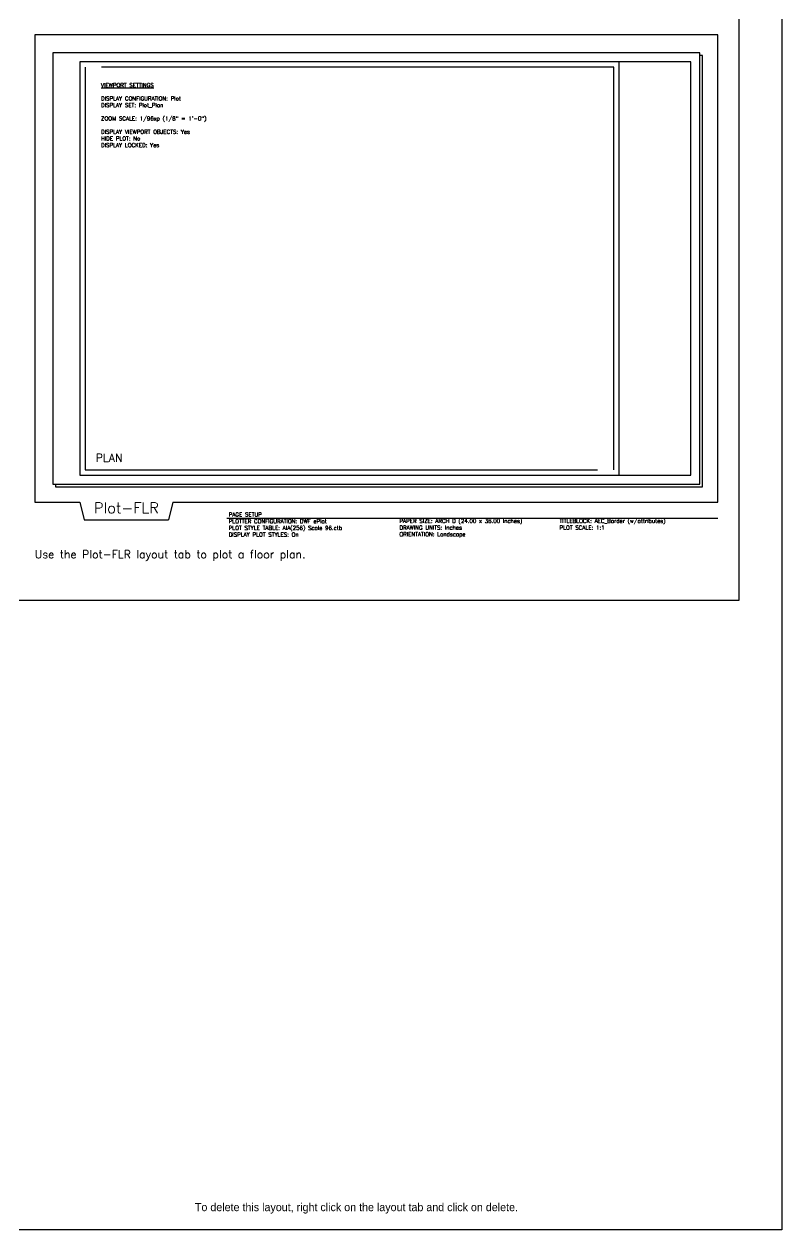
# Paper-space layout 'Template-Overview' of a CAD drawing. Header units: inches. Extents: x 0 to 35, y 0 to 23.
# Drawn here: x 26.12 to 35, y 0 to 14.12 of the extents above; entities that cross this region are included whole.
import ezdxf

# ---------------------------------------------------------------- set-up
doc = ezdxf.new("R2010")
doc.units = ezdxf.units.IN
doc.header["$LTSCALE"] = 48
doc.header["$MEASUREMENT"] = 0
doc.linetypes.add('HIDDEN2', pattern=[0.1875, 0.125, -0.0625])
doc.layers.add('DWGSHARE.com-A-Anno-Note-DWGSHARE.com', color=211, linetype='Continuous')
doc.styles.get("Standard").update_dxf_attribs({"font": ''})
doc.styles.get('Standard').set_extended_font_data('VNI-Avo')

psp = doc.layouts.new('Template-Overview')

# ---------------------------------------------------------------- linework, layer by layer
for p, q in [((33.092, 13.684), (33.092, 8.842)), ((26.776, 8.526), (26.829, 8.316)), ((27.868, 8.526), (27.816, 8.316)), ((28.5, 8.339), (34.25, 8.339))]:
    psp.add_line(p, q)
for points in [[(0, 23), (35, 23), (35, 0), (0, 0)], [(26.461, 8.737), (34.039, 8.737), (34.039, 13.789), (26.461, 13.789)], [(26.776, 8.842), (33.934, 8.842), (33.934, 13.684), (26.776, 13.684)]]:
    psp.add_lwpolyline(points, close=True)
for points in [[(27.868, 8.526), (34.25, 8.526), (34.25, 14), (26.25, 14), (26.25, 8.526), (26.776, 8.526)], [(26.492, 8.737), (26.492, 8.706), (34.071, 8.706), (34.071, 13.758), (34.039, 13.758)], [(26.829, 8.316), (27.816, 8.316)]]:
    psp.add_lwpolyline(points)
at = {"linetype": 'HIDDEN2'}
psp.add_lwpolyline([(26.839, 8.905), (33.03, 8.905), (33.03, 13.622), (26.839, 13.622)], close=True, dxfattribs=at)
at = {"layer": 'DWGSHARE.com-A-Anno-Note-DWGSHARE.com'}
psp.add_lwpolyline([(34.5, 14.25), (26, 14.25), (26, 7.375), (34.5, 7.375)], close=True, dxfattribs=at)

# ---------------------------------------------------------------- texts
for s, insert, char_height, width, attachment_point in [('{\\Fromans.shx;\\LVIEWPORT SETTINGS\\P\\P\\lDISPLAY CONFIGURATION: Plot \\PDISPLAY SET: Plot_Plan\\P\\PZOOM SCALE: 1/96xp (1/8" = 1\'-0")\\P\\PDISPLAY VIEWPORT OBJECTS: Yes\\PHIDE PLOT: No\\PDISPLAY LOCKED: Yes}', (27.026, 13.434), 0.04687, 3.28125, 1), ('{\\Fromans.shx;PLAN}', (26.964, 9.092), 0.09375, 3.28125, 1), ('{\\Fromans.shx;Plot-FLR}', (27.323, 8.52), 0.125, 0.84375, 2), ('{\\Fromans.shx;PAGE SETUP\\PPLOTTER CONFIGURATION: DWF ePlot\\PPLOT STYLE TABLE: AIA(256) Scale 96.ctb\\PDISPLAY PLOT STYLES: On}', (28.521, 8.403), 0.04687, 2, 1), ('{\\Fromans.shx;PAPER SIZE: ARCH D (24.00 x 36.00 Inches)\\PDRAWING UNITS: Inches\\PORIENTATION: Landscape}', (30.521, 8.328), 0.04687, 1.875, 1), ('{\\Fromans.shx;TITLEBLOCK: AEC_Border (w/attributes)\\PPLOT SCALE: 1:1}', (32.396, 8.328), 0.04687, 1.875, 1), ('{\\Fromans.shx;Use the Plot-FLR layout tab to plot a floor plan. }', (26.25, 7.961), 0.09375, 8, 1), ('To delete this layout, right click on the layout tab and click on delete.', (28.125, 0.313), 0.09375, 6.375, 1)]:
    psp.add_mtext(s, dxfattribs=dict(insert=insert, char_height=char_height, width=width, attachment_point=attachment_point))

doc.saveas('drawing.dxf')
